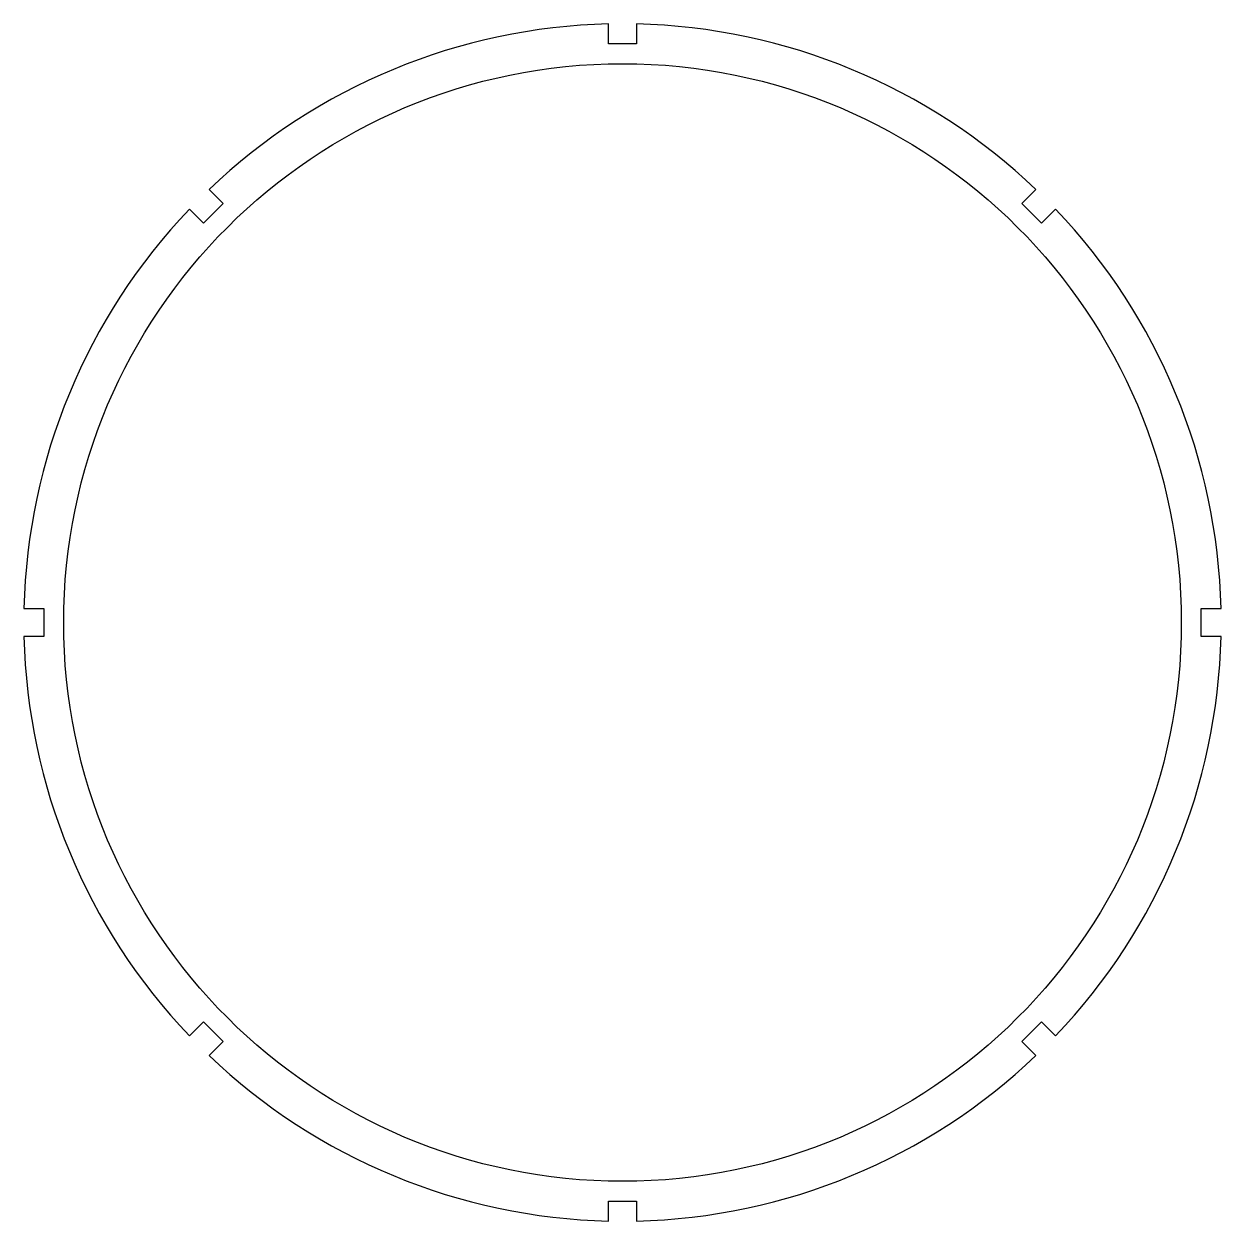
# Model space of a CAD drawing. Header units: millimetres. Extents: x -75 to 75, y -75 to 75.
import ezdxf

# ---------------------------------------------------------------- set-up
doc = ezdxf.new("R2010")
doc.units = ezdxf.units.MM

msp = doc.modelspace()

# ---------------------------------------------------------------- linework, layer by layer
msp.add_lwpolyline([(-74.98, 1.75), (-72.5, 1.75), (-72.5, -1.75), (-74.98, -1.75, 0.186811), (-54.26, -51.78), (-52.5, -50.03), (-50.03, -52.5), (-51.78, -54.26, 0.186811), (-1.75, -74.98), (-1.75, -72.5), (1.75, -72.5), (1.75, -74.98, 0.186811), (51.78, -54.26), (50.03, -52.5), (52.5, -50.03), (54.26, -51.78, 0.186811), (74.98, -1.75), (72.5, -1.75), (72.5, 1.75), (74.98, 1.75, 0.186811), (54.26, 51.78), (52.5, 50.03), (50.03, 52.5), (51.78, 54.26, 0.186811), (1.75, 74.98), (1.75, 72.5), (-1.75, 72.5), (-1.75, 74.98, 0.186811), (-51.78, 54.26), (-50.03, 52.5), (-52.5, 50.03), (-54.26, 51.78, 0.186811)], format="xyb", close=True)
msp.add_circle((0, 0), 70)

doc.saveas('drawing.dxf')
